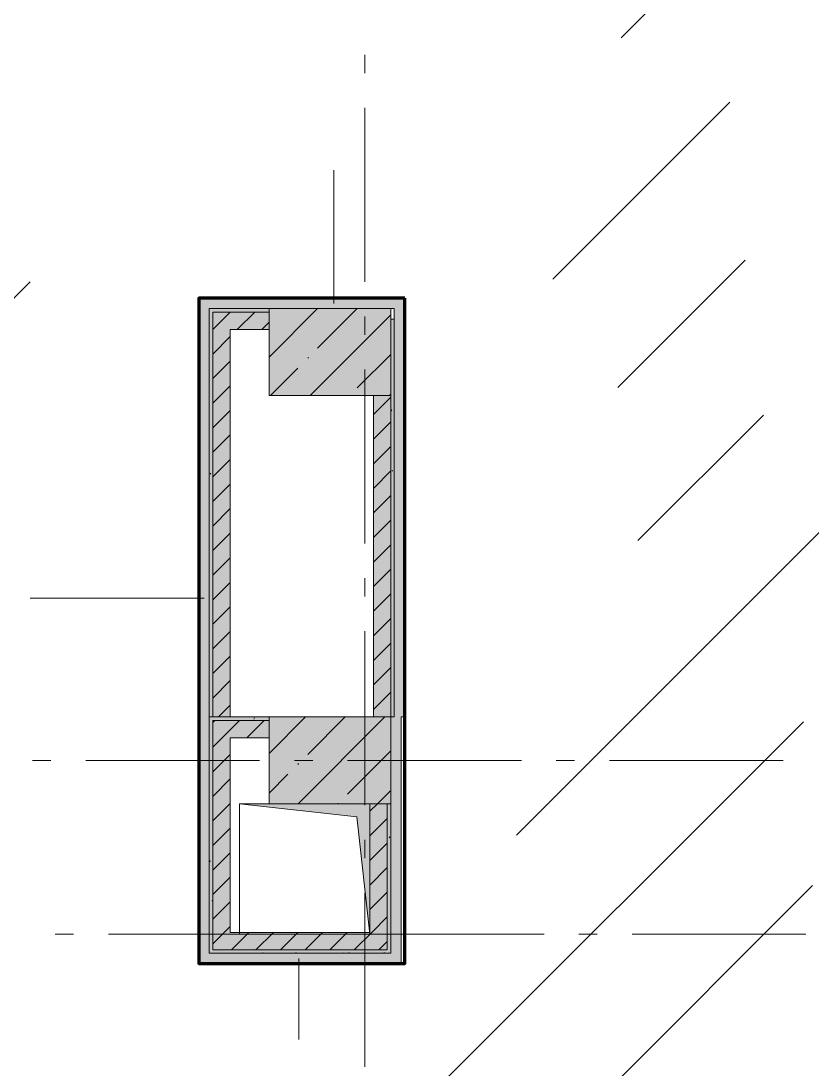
# Model space of a CAD drawing. Header units: millimetres. Extents: x -537608 to 253996, y -217170 to 186033.
# Drawn here: x -227403 to -222854, y 167145 to 173176 of the extents above; entities that cross this region are included whole.
import ezdxf

# ---------------------------------------------------------------- set-up
doc = ezdxf.new("R2010")
doc.units = ezdxf.units.MM
doc.layers.add('16) Лак 1.6м', color=160, linetype='Continuous', lineweight=90)
doc.layers.add('2) окраска коммуникации', color=152, linetype='Continuous', lineweight=30)
doc.layers.add('PDF _Геометрия', color=7, linetype='Continuous')
doc.layers.add('PDF _Сплошная заливка', color=7, linetype='Continuous', true_color=0xffffff)

msp = doc.modelspace()

# ---------------------------------------------------------------- hatches: boundary and pattern name
at = {"layer": '2) окраска коммуникации'}
h = msp.add_hatch(dxfattribs=at)
h.set_pattern_fill('ANSI31', color=5, scale=222)
h.set_pattern_definition([(45, (-258045.5, 58244.4), (-498.4042, 498.4042), [])])
edge = h.paths.add_edge_path()
edge.add_spline(control_points=[(-235816.1191, 159271.232), (-236159.4574, 159033.9082), (-238070.707, 158782.2879), (-238638.1634, 158432.2404), (-238105.9898, 157437.1958), (-235754.1232, 157437.1958), (-234964.4457, 157111.2328), (-232629.7463, 157197.0128), (-230260.7124, 156905.3617), (-229350.8658, 157179.8572), (-227823.0111, 157317.1047), (-227874.2427, 155408.2821), (-228097.4122, 152976.7837), (-227822.7426, 150724.7104), (-228269.0815, 149763.9784), (-227084.5653, 149112.0524), (-225299.2066, 148991.9613), (-224269.1925, 149077.7406), (-223393.6804, 150141.4089), (-223033.1746, 151942.7824), (-223033.1746, 154550.2232), (-224114.1503, 155620.6235), (-222534.7954, 157233.2822), (-223616.3097, 158108.2349), (-222328.7917, 159257.6825), (-224405.9872, 160750.2232), (-223221.471, 161659.5139), (-222637.7958, 162380.0636), (-222998.3466, 163910.6161), (-224371.6993, 165660.5215), (-222551.1261, 167750.2232), (-223117.6326, 168979.9453), (-222465.2915, 170352.4203), (-223735.6423, 171364.6211), (-222688.4609, 172325.3538), (-224215.7041, 173378.4158), (-222584.8491, 174510.7078), (-223546.1958, 175199.8757), (-221881.0047, 176020.4302), (-223048.3552, 176912.5392), (-223134.1899, 177993.3638), (-224026.8692, 177461.5296), (-225297.22, 177718.8682), (-226378.7358, 177221.3459), (-228541.766, 177135.5666), (-230052.4535, 177838.96), (-230103.9537, 176483.6406), (-230103.9537, 175397.7837), (-229211.2743, 175199.8757), (-230121.1209, 173498.5077), (-229039.6066, 172812.2698), (-230258.4573, 170776.7837), (-229761.2561, 169941.1373), (-230774.103, 168425.7837), (-229332.0829, 167750.2232), (-232123.453, 166650.2232), (-233452.141, 167750.2232), (-234104.4836, 166681.5095), (-235855.5078, 167750.2232), (-235443.0905, 165700.2452), (-235100.8307, 164170.835), (-235942.0098, 164546.6834), (-235461.3365, 162982.3976), (-236062.1774, 161973.2927), (-234156.6512, 161458.6141), (-236010.6772, 160206.231), (-235472.7808, 159508.5559), (-235816.1191, 159271.232)], knot_values=[0, 0, 0, 0, 1, 2, 3, 4, 5, 6, 7, 8, 9, 10, 11, 12, 13, 14, 15, 16, 17, 18, 19, 20, 21, 22, 23, 24, 25, 26, 27, 28, 29, 30, 31, 32, 33, 34, 35, 36, 37, 38, 39, 40, 41, 42, 43, 44, 45, 46, 47, 48, 49, 50, 51, 52, 53, 54, 55, 56, 57, 58, 59, 60, 61, 62, 63, 64, 65, 65, 65, 65], degree=3, periodic=0)
edge = h.paths.add_edge_path(flags=16)
edge.add_arc((-231889.6573, 159033.0748), 1468.0305, 125.00000005, 234.99999995, ccw=False)
edge.add_arc((-231607.6582, 161840.8916), 1959.6809, 125.00000005, 234.99999995, ccw=False)
edge.add_arc((-231767.132, 163405.6521), 965.4036, 67.59470151, 177.59470141, ccw=False)
edge.add_arc((-231443.7098, 163069.927), 1229.0586, -22.07713269, 87.92286721, ccw=False)
edge.add_arc((-231143.3293, 161410.3894), 1461.9881, -54.99999995, 54.99999995, ccw=False)
edge.add_arc((-231576.0596, 159327.8343), 1548.9823, -75.15767463, 34.84232527, ccw=False)
edge.add_arc((-231955.4787, 158374.0401), 947.5729, 215.00000005, 324.99999995, ccw=False)
edge = h.paths.add_edge_path(flags=16)
edge.add_arc((-225566.369, 153285.6185), 1536.9915, 125.00000005, 234.99999995, ccw=False)
edge.add_arc((-225538.421, 155843.592), 1585.7174, 125.00000005, 234.99999995, ccw=False)
edge.add_arc((-225137.7183, 159013.7421), 2284.3212, 125.00000005, 234.99999995, ccw=False)
edge.add_arc((-225658.2126, 162012.8119), 1376.867, 125.00000005, 234.99999995, ccw=False)
edge.add_arc((-225574.7307, 164105.3721), 1301.2124, 117.8493612, 227.8493611, ccw=False)
edge.add_arc((-225369.6285, 164519.2026), 1097.085, 27.81836399, 137.81836389, ccw=False)
edge.add_arc((-225613.8121, 163296.7221), 2117.3814, -54.99999995, 54.99999995, ccw=False)
edge.add_arc((-225663.381, 159757.0156), 2203.8023, -54.99999995, 54.99999995, ccw=False)
edge.add_arc((-225163.6815, 156860.1623), 1332.6027, -54.99999995, 54.99999995, ccw=False)
edge.add_arc((-225407.0732, 154329.3545), 1756.9432, -54.99999995, 54.99999995, ccw=False)
edge.add_arc((-225725.9779, 153175.5991), 1357.0078, 237.85706584, 347.85706574, ccw=False)
edge = h.paths.add_edge_path(flags=16)
edge.add_arc((-226395.9174, 168135.9149), 1371.9136, 125.00000005, 234.99999995, ccw=False)
edge.add_arc((-226384.8551, 170399.3253), 1391.2002, 125.00000005, 234.99999995, ccw=False)
edge.add_arc((-226325.4529, 172763.3694), 1494.7648, 125.00000005, 234.99999995, ccw=False)
edge.add_arc((-225896.8545, 175145.79), 1730.4953, 112.00238998, 222.00238988, ccw=False)
edge.add_arc((-226212.3841, 175253.0022), 1533.7869, -7.46862395, 102.53137595, ccw=False)
edge.add_arc((-225760.6269, 173526.9207), 1863.7748, -54.99999995, 54.99999995, ccw=False)
edge.add_arc((-225829.2376, 170375.5045), 1983.3939, -54.99999995, 54.99999995, ccw=False)
edge.add_arc((-225610.4468, 168098.6002), 1126.7789, -74.63234793, 35.36765197, ccw=False)
edge.add_arc((-226247.326, 167667.1454), 1142.021, 215.00000005, 324.99999995, ccw=False)
at = {"layer": 'PDF _Сплошная заливка', "true_color": 0xff7d7d, "transparency": 33554559}
for points in [[(-226380.0253, 167751.2517), (-226320.0268, 167751.2517), (-226320.0268, 171580.906), (-226380.0253, 171580.906), (-226380.0253, 169035.6284)], [(-225976.1937, 171520.9032), (-225256.1944, 171520.9032), (-225256.1944, 171580.906), (-226320.0268, 171580.906), (-226320.0268, 171520.9032)], [(-225196.1937, 169170.9049), (-225196.1937, 171580.906), (-225256.1944, 171580.906), (-225256.1944, 169170.9049), (-225216.1946, 169170.9049)]]:
    msp.add_hatch(color=11, dxfattribs=at).paths.add_polyline_path(points)
at = {"layer": 'PDF _Сплошная заливка', "transparency": 33554559}
for points in [[(-226300.0259, 169170.9049), (-226200.0255, 169170.9049), (-226200.0255, 171500.9023), (-226300.0259, 171500.9023), (-226300.0259, 170451.5269)], [(-225976.1937, 169150.904), (-225976.1937, 169170.9049), (-226320.0268, 169170.9049), (-226320.0268, 169150.904), (-226300.0259, 169150.904)], [(-225976.1937, 169050.9036), (-225976.1937, 169150.904), (-226300.0259, 169150.904), (-226300.0259, 169050.9036), (-226200.0255, 169050.9036)], [(-225976.1937, 168670.9052), (-225276.1932, 168670.9052), (-225276.1932, 169170.9049), (-225976.1937, 169170.9049), (-225976.1937, 169035.6284)], [(-225471.1948, 167831.2533), (-225296.1941, 167831.2533), (-225296.1941, 167931.2516), (-225396.1945, 167931.2516), (-225397.3441, 167931.2516), (-226200.0255, 167931.2516), (-226200.0255, 167831.2533)]]:
    msp.add_hatch(color=256, dxfattribs=at).paths.add_polyline_path(points)

# ---------------------------------------------------------------- linework, layer by layer
at = {"layer": '16) Лак 1.6м'}
msp.add_lwpolyline([(-225196.1937, 171580.906), (-226380.0253, 171580.906), (-226380.0253, 167751.2517), (-225196.1937, 167751.2517)], close=True, dxfattribs=at)
at = {"layer": 'PDF _Геометрия', "color": 253, "lineweight": 9, "true_color": 0xaaaaaa}
for p, q in [((-225426.1938, 172981.6606), (-225426.1938, 172875.8301)), ((-225426.1938, 172675.8293), (-225426.1938, 171675.8297)), ((-225426.1938, 171475.829), (-225426.1938, 171369.9941)), ((-225426.1938, 171169.9933), (-225426.1938, 170169.9938)), ((-225426.1938, 169969.9951), (-225426.1938, 169864.1625)), ((-225426.1938, 169664.1617), (-225426.1938, 168664.1621)), ((-227336.2962, 168921.2528), (-227230.4613, 168921.2528)), ((-227030.4627, 168921.2528), (-226030.4632, 168921.2528)), ((-225830.4624, 168921.2528), (-225724.6297, 168921.2528)), ((-225524.6289, 168921.2528), (-224524.6294, 168921.2528)), ((-224324.6286, 168921.2528), (-224218.7959, 168921.2528)), ((-224018.7951, 168921.2528), (-223018.7956, 168921.2528)), ((-225396.1945, 168670.9052), (-226146.193, 168670.9052)), ((-226146.193, 168670.9052), (-226146.193, 167920.9044)), ((-225471.1948, 168595.9049), (-226146.193, 168670.9052)), ((-225396.1945, 167920.9044), (-225396.1945, 168670.9052)), ((-225396.1945, 167920.9044), (-225471.1948, 168595.9049)), ((-225426.1938, 168464.1613), (-225426.1938, 168358.3286)), ((-225426.1938, 168158.3279), (-225426.1938, 167158.3283)), ((-227205.9629, 167921.2532), (-227100.1301, 167921.2532)), ((-226900.1294, 167921.2532), (-225900.1299, 167921.2532)), ((-226146.193, 167920.9044), (-225396.1945, 167920.9044)), ((-225700.1291, 167921.2532), (-225594.2963, 167921.2532)), ((-225394.2956, 167921.2532), (-224394.296, 167921.2532)), ((-224194.2974, 167921.2532), (-224088.4625, 167921.2532)), ((-223888.4639, 167921.2532), (-222888.4644, 167921.2532))]:
    msp.add_line(p, q, dxfattribs=at)
at = {"layer": 'PDF _Геометрия', "lineweight": 9}
for p, q in [((-225603.2225, 171550.9024), (-225603.2225, 172317.918)), ((-226320.0268, 171580.906), (-226380.0253, 171580.906)), ((-226380.0253, 171580.906), (-226380.0253, 167751.2517)), ((-225256.1944, 171580.906), (-226320.0268, 171580.906)), ((-225196.1937, 171580.906), (-225256.1944, 171580.906)), ((-225196.1937, 169170.9049), (-225196.1937, 171580.906)), ((-226320.0268, 167811.2523), (-226320.0268, 171520.9032)), ((-226320.0268, 171520.9032), (-225976.1937, 171520.9032)), ((-226300.0259, 171520.9032), (-226320.0268, 171520.9032)), ((-226320.0268, 171520.9032), (-226320.0268, 169170.9049)), ((-226200.0255, 171520.9032), (-226300.0259, 171520.9032)), ((-226300.0259, 171401.1947), (-226200.3183, 171500.9023)), ((-226300.0259, 169170.9049), (-226300.0259, 171500.9023)), ((-226300.0259, 171500.9023), (-226200.0255, 171500.9023)), ((-225976.1937, 171520.9032), (-226200.0255, 171520.9032)), ((-226200.0255, 171500.9023), (-225976.1937, 171500.9023)), ((-226158.8976, 171400.9062), (-226058.8973, 171500.9023)), ((-225976.1937, 171241.48), (-225696.7705, 171520.9032)), ((-225976.1937, 171520.9032), (-225976.1937, 171020.9056)), ((-225276.1932, 171520.9032), (-225976.1937, 171520.9032)), ((-225740.5745, 171020.9056), (-225276.1932, 171485.2847)), ((-225696.7016, 171292.8753), (-225468.6715, 171520.9032)), ((-225276.1932, 171020.9056), (-225276.1932, 171520.9032)), ((-225276.1932, 171520.9032), (-225256.1944, 171520.9032)), ((-225256.1944, 171520.9032), (-225256.1944, 169170.9049)), ((-226017.4766, 171400.9062), (-225976.1937, 171442.187)), ((-225256.1944, 171460.9047), (-225276.1932, 171460.9047)), ((-225256.1944, 169170.9049), (-225256.1944, 171460.9047)), ((-226300.0259, 171259.7758), (-226200.0255, 171359.7762)), ((-226200.0255, 169170.9049), (-226200.0255, 171400.9062)), ((-226200.0255, 171400.9062), (-225976.1937, 171400.9062)), ((-225753.7269, 171235.8479), (-225748.986, 171240.593)), ((-225468.6047, 171064.7742), (-225276.1932, 171257.1836)), ((-226300.0259, 171118.3526), (-226200.0255, 171218.353)), ((-225968.6713, 171020.9056), (-225810.7521, 171178.8247)), ((-226300.0259, 170976.9337), (-226200.0255, 171076.934)), ((-225976.1937, 171020.9056), (-225276.1932, 171020.9056)), ((-225376.1935, 171020.9056), (-225376.1935, 169170.9049)), ((-225376.1935, 170910.8165), (-225276.1932, 171010.8169)), ((-225284.3765, 171020.9056), (-225276.1932, 171029.0868)), ((-225276.1932, 171020.9056), (-225276.1932, 169170.9049)), ((-226300.0259, 170835.5104), (-226200.0255, 170935.5109)), ((-225376.1935, 170769.3932), (-225276.1932, 170869.3936)), ((-226300.0259, 170694.0916), (-226200.0255, 170794.0919)), ((-225376.1935, 170627.9744), (-225276.1932, 170727.9747)), ((-226300.0259, 170552.6683), (-226200.0255, 170652.6687)), ((-225376.1935, 170486.5511), (-225276.1932, 170586.5516)), ((-226300.0259, 170411.2494), (-226200.0255, 170511.2455)), ((-225376.1935, 170345.1323), (-225276.1932, 170445.1283)), ((-226300.0259, 170269.8263), (-226200.0255, 170369.8266)), ((-225376.1935, 170203.709), (-225276.1932, 170303.7094)), ((-226300.0259, 170128.4052), (-226200.0255, 170228.4034)), ((-225376.1935, 170062.288), (-225276.1932, 170162.2862)), ((-226300.0259, 169986.9841), (-226200.0255, 170086.9823)), ((-225376.1935, 169920.8669), (-225276.1932, 170020.8673)), ((-226300.0259, 169845.563), (-226200.0255, 169945.5613)), ((-226350.0261, 169854.3471), (-227350.0256, 169854.3471)), ((-225376.1935, 169779.4458), (-225276.1932, 169879.4441)), ((-226300.0259, 169704.1399), (-226200.0255, 169804.1402)), ((-225376.1935, 169638.0248), (-225276.1932, 169738.023)), ((-226300.0259, 169562.7188), (-226200.0255, 169662.7192)), ((-225376.1935, 169496.6016), (-225276.1932, 169596.602)), ((-226300.0259, 169421.2977), (-226200.0255, 169521.2981)), ((-225376.1935, 169355.1805), (-225276.1932, 169455.1809)), ((-226300.0259, 169279.8767), (-226200.0255, 169379.8771)), ((-225376.1935, 169213.7595), (-225276.1932, 169313.7599)), ((-226267.5766, 169170.9049), (-226200.0255, 169238.456)), ((-225976.1937, 169170.9049), (-226320.0268, 169170.9049)), ((-226320.0268, 169170.9049), (-226320.0268, 169150.904)), ((-226320.0268, 169170.9049), (-226300.0259, 169170.9049)), ((-226320.0268, 169150.904), (-226320.0268, 169050.9036)), ((-226300.0259, 169170.9049), (-226200.0255, 169170.9049)), ((-226300.0259, 169138.4556), (-226287.5775, 169150.904)), ((-226300.0259, 169050.9036), (-226300.0259, 169150.904)), ((-226300.0259, 169150.904), (-225976.1937, 169150.904)), ((-226246.1547, 169050.9036), (-226146.1564, 169150.904)), ((-226104.7336, 169050.9036), (-226004.7354, 169150.904)), ((-225976.1937, 168960.4968), (-225765.7856, 169170.9049)), ((-225276.1932, 169170.9049), (-225976.1937, 169170.9049)), ((-225976.1937, 169170.9049), (-225976.1937, 168670.9052)), ((-225809.5895, 168670.9052), (-225309.5897, 169170.9049)), ((-225753.7269, 168954.8647), (-225537.6866, 169170.9049)), ((-225277.627, 169170.9049), (-225276.1932, 169172.3388)), ((-225276.1932, 168670.9052), (-225276.1932, 169170.9049)), ((-225276.1932, 169170.9049), (-225256.1944, 169170.9049)), ((-225256.1944, 169170.9049), (-225276.1932, 169170.9049)), ((-225216.1946, 167811.2523), (-225216.1946, 169170.9049)), ((-225216.1946, 169170.9049), (-225196.1937, 169170.9049)), ((-226320.0268, 169050.9036), (-226320.0268, 167811.2523)), ((-226300.0259, 168997.0346), (-226246.1547, 169050.9036)), ((-226300.0259, 167831.2533), (-226300.0259, 169050.9036)), ((-226200.0255, 167931.2516), (-226200.0255, 169050.9036)), ((-226200.0255, 169050.9036), (-225976.1937, 169050.9036)), ((-226300.0259, 168855.6135), (-226200.0255, 168955.6118)), ((-225525.6279, 168726.7657), (-225276.1932, 168976.2004)), ((-225810.7521, 168897.8394), (-225806.0113, 168902.5823)), ((-225976.1937, 168732.3978), (-225867.7774, 168840.8162)), ((-226300.0259, 168714.1903), (-226200.0255, 168814.1906)), ((-225353.3916, 168670.9052), (-225276.1932, 168748.1036)), ((-226300.0259, 168572.7692), (-226200.0255, 168672.7696)), ((-225581.4905, 168670.9052), (-225577.9123, 168674.4833)), ((-225396.1945, 168628.0743), (-225353.3636, 168670.9052)), ((-225396.1945, 168670.9052), (-225276.1932, 168670.9052)), ((-225296.1941, 168670.9052), (-225296.1941, 167931.2516)), ((-225276.1932, 167931.2516), (-225276.1932, 168670.9052)), ((-225276.1932, 168670.9052), (-225276.1932, 167811.2523)), ((-225396.1945, 168486.6532), (-225296.1941, 168586.6537)), ((-226300.0259, 168431.3482), (-226200.0255, 168531.3486)), ((-225396.1945, 168345.2322), (-225296.1941, 168445.2326)), ((-226300.0259, 168289.9271), (-226200.0255, 168389.9275)), ((-225396.1945, 168203.8111), (-225296.1941, 168303.8115)), ((-226300.0259, 168148.506), (-226200.0255, 168248.5065)), ((-226300.0259, 168007.085), (-226200.0255, 168107.0854)), ((-225396.1945, 168062.3901), (-225296.1941, 168162.3883)), ((-225385.9098, 167931.2516), (-225296.1941, 168020.9673)), ((-226300.0259, 167865.6639), (-226200.0255, 167965.6643)), ((-225397.3441, 167931.2516), (-226200.0255, 167931.2516)), ((-226193.0155, 167831.2533), (-226093.0151, 167931.2516)), ((-226051.5944, 167831.2533), (-225951.5941, 167931.2516)), ((-225910.1734, 167831.2533), (-225810.173, 167931.2516)), ((-225768.7523, 167831.2533), (-225668.7519, 167931.2516)), ((-225627.3313, 167831.2533), (-225527.3308, 167931.2516)), ((-225485.9102, 167831.2533), (-225385.9098, 167931.2516)), ((-225296.1941, 167931.2516), (-225296.1941, 167831.2533)), ((-225276.1932, 167831.2533), (-225276.1932, 167931.2516)), ((-225344.4891, 167831.2533), (-225296.1941, 167879.5462)), ((-226320.0268, 167811.2523), (-226300.0259, 167811.2523)), ((-225276.1932, 167811.2523), (-226320.0268, 167811.2523)), ((-226200.0255, 167831.2533), (-226300.0259, 167831.2533)), ((-226300.0259, 167811.2523), (-226200.0255, 167811.2523)), ((-225296.1941, 167831.2533), (-226200.0255, 167831.2533)), ((-226200.0255, 167811.2523), (-225276.1932, 167811.2523)), ((-225276.1932, 167811.2523), (-225276.1932, 167831.2533)), ((-225216.1946, 167751.2517), (-225216.1946, 167811.2523)), ((-226380.0253, 167751.2517), (-226320.0268, 167751.2517)), ((-226320.0268, 167751.2517), (-225216.1946, 167751.2517)), ((-225804.1706, 167781.2531), (-225804.1706, 167315.1021))]:
    msp.add_line(p, q, dxfattribs=at)
at = {"layer": 'PDF _Геометрия', "color": 8, "lineweight": 9, "true_color": 0x787878}
for p, q in [((-225270.2962, 170938.4217), (-225273.6505, 170932.613)), ((-225265.691, 170586.0348), (-225269.0432, 170591.8392)), ((-226311.5851, 170568.7724), (-226314.9373, 170574.5811)), ((-225275.6549, 169993.6927), (-225276.1932, 169994.6249)), ((-226059.5194, 169165.0446), (-226062.8738, 169159.2381)), ((-225281.2397, 168481.0685), (-225284.5918, 168475.262)), ((-226314.2548, 168338.1985), (-226317.6069, 168344.0072)), ((-226300.6416, 168111.4236), (-226303.9959, 168117.2301)), ((-226010.0209, 167811.2523), (-226012.8068, 167816.0771)), ((-225824.5934, 167813.0113), (-225817.8892, 167813.0113)), ((-225548.8496, 167814.3526), (-225550.6409, 167811.2523)), ((-225519.7934, 167813.0113), (-225513.089, 167813.0113)), ((-225316.5933, 167813.0113), (-225309.889, 167813.0113))]:
    msp.add_line(p, q, dxfattribs=at)
at = {"layer": 'PDF _Сплошная заливка', "lineweight": 35, "transparency": 33554559}
for points in [[(-226300.0259, 169170.9049), (-226300.0259, 171520.9032), (-226320.0268, 169170.9049), (-226320.0268, 171520.9032)], [(-226300.0259, 171500.9023), (-225976.1937, 171500.9023), (-226300.0259, 171520.9032), (-225976.1937, 171520.9032)], [(-225976.1937, 171400.9062), (-225976.1937, 171500.9023), (-226200.0255, 171400.9062), (-226200.0255, 171500.9023)], [(-225976.1937, 171020.9056), (-225276.1932, 171020.9056), (-225976.1937, 171520.9032), (-225276.1932, 171520.9032)], [(-225256.1944, 169170.9049), (-225256.1944, 171460.9047), (-225276.1932, 169170.9049), (-225276.1932, 171460.9047)], [(-225276.1932, 169170.9049), (-225276.1932, 171020.9056), (-225376.1935, 169170.9049), (-225376.1935, 171020.9056)], [(-226300.0259, 167811.2523), (-226300.0259, 169150.904), (-226320.0268, 167811.2523), (-226320.0268, 169150.904)], [(-226200.0255, 167831.2533), (-226200.0255, 169050.9036), (-226300.0259, 167831.2533), (-226300.0259, 169050.9036)], [(-225296.1941, 167931.2516), (-225296.1941, 168670.9052), (-225396.1945, 167931.2516), (-225396.1945, 168670.9052)], [(-225276.1932, 167831.2533), (-225276.1932, 168670.9052), (-225296.1941, 167831.2533), (-225296.1941, 168670.9052)], [(-226300.0259, 167811.2523), (-225276.1932, 167811.2523), (-226300.0259, 167831.2533), (-225276.1932, 167831.2533)]]:
    msp.add_solid(points, dxfattribs=at)
at = {"layer": 'PDF _Сплошная заливка', "color": 11, "lineweight": 35, "true_color": 0xff7d7d, "transparency": 33554559}
for points in [[(-225216.1946, 167811.2523), (-225216.1946, 169170.9049), (-225276.1932, 167811.2523), (-225276.1932, 169170.9049)], [(-226320.0268, 167751.2517), (-225216.1946, 167751.2517), (-226320.0268, 167811.2523), (-225216.1946, 167811.2523)]]:
    msp.add_solid(points, dxfattribs=at)
at = {"layer": 'PDF _Сплошная заливка', "color": 254, "lineweight": 35, "true_color": 0xe2e2e2, "transparency": 33554559}
msp.add_solid([(-225396.1945, 167920.9044), (-225396.1945, 168670.9052), (-225471.1948, 168595.9049), (-226146.193, 168670.9052)], dxfattribs=at)

doc.saveas('drawing.dxf')
